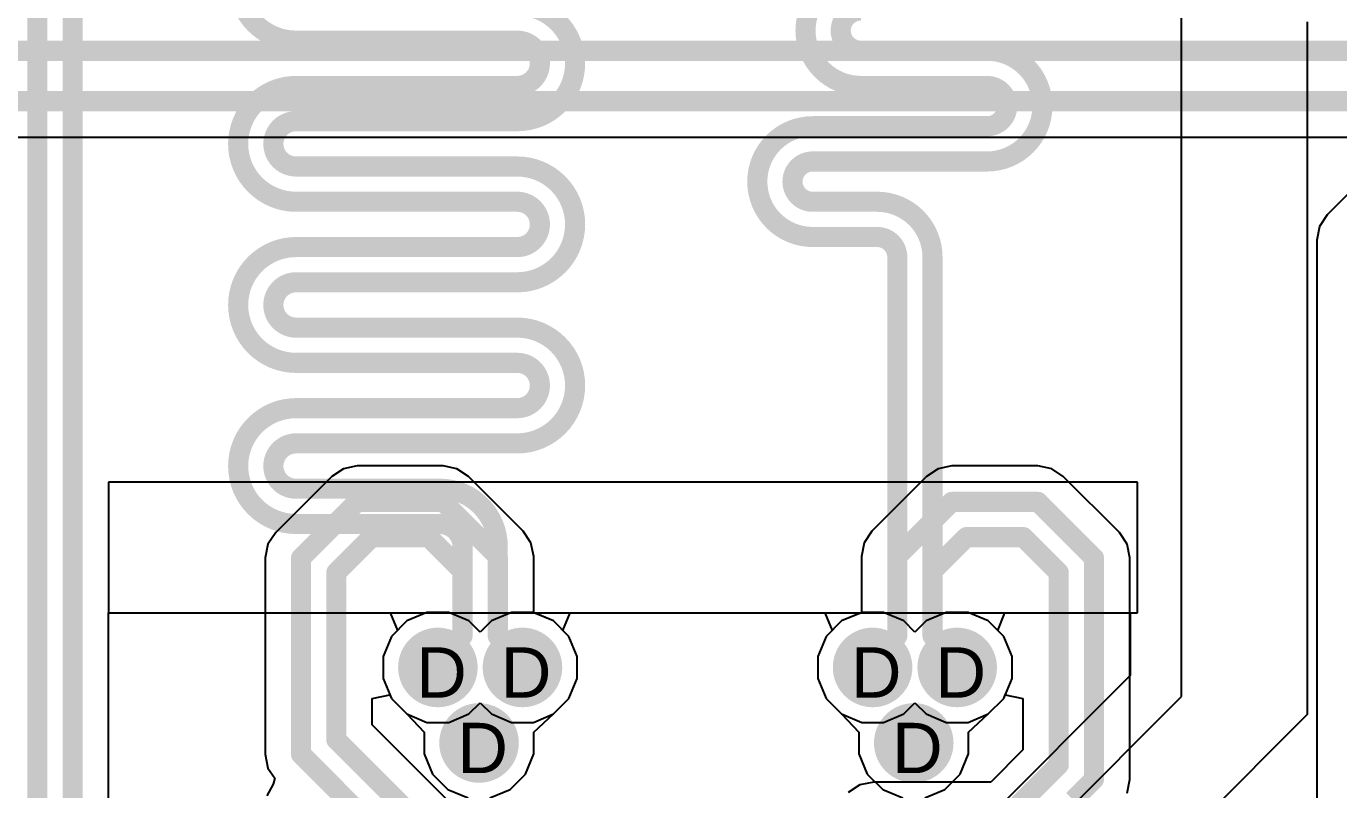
# Model space of a CAD drawing. Header units: inches. Extents: x 0 to 5032, y 0 to 5323.
# Drawn here: x 140.1 to 153.35, y 86.72 to 94.42 of the extents above; entities that cross this region are included whole.
import ezdxf

# ---------------------------------------------------------------- set-up
doc = ezdxf.new("R2010")
doc.units = ezdxf.units.IN
for name, color, linetype in [('Bottom Layer', 5, 'Continuous'), ('Bottom Solder', 6, 'Continuous'), ('Drill Drawing', 1, 'Continuous'), ('Layer 1', 16, 'Continuous'), ('Layer 2', 76, 'Continuous'), ('Top Layer', 1, 'Continuous'), ('Top Solder', 216, 'Continuous'), ('Via Holes', 16, 'Continuous')]:
    doc.layers.add(name, color=color, linetype=linetype)
doc.styles.add('Arial', font='', dxfattribs={"height": 0.2})
doc.styles.get('Arial').set_extended_font_data('Arial')

msp = doc.modelspace()

# ---------------------------------------------------------------- hatches: boundary and pattern name
at = {"layer": 'Bottom Layer'}
h = msp.add_hatch(color=5, dxfattribs=at)
edge = h.paths.add_edge_path()
edge.add_arc((144.25610214, 87.95119569999999), 0.2999994, 0, 360)
h = msp.add_hatch(color=5, dxfattribs=at)
edge = h.paths.add_edge_path()
edge.add_arc((145.11010094, 87.95119569999999), 0.2999994, 0, 360)
h = msp.add_hatch(color=5, dxfattribs=at)
edge = h.paths.add_edge_path()
edge.add_arc((148.645626, 87.95119824), 0.2999994, 0, 360)
h = msp.add_hatch(color=5, dxfattribs=at)
edge = h.paths.add_edge_path()
edge.add_arc((149.4996248, 87.95119824), 0.2999994, 0, 360)
h = msp.add_hatch(color=5, dxfattribs=at)
edge = h.paths.add_edge_path()
edge.add_arc((144.67170202, 87.1891957), 0.2999994, 0, 360)
h = msp.add_hatch(color=5, dxfattribs=at)
edge = h.paths.add_edge_path()
edge.add_arc((149.06122588, 87.18919824), 0.2999994, 0, 360)
at = {"layer": 'Bottom Solder'}
h = msp.add_hatch(color=6, dxfattribs=at)
edge = h.paths.add_edge_path()
edge.add_arc((144.25610214, 87.95119569999999), 0.4015993999999999, 0, 360)
h = msp.add_hatch(color=6, dxfattribs=at)
edge = h.paths.add_edge_path()
edge.add_arc((145.11010094, 87.95119569999999), 0.4015993999999999, 0, 360)
h = msp.add_hatch(color=6, dxfattribs=at)
edge = h.paths.add_edge_path()
edge.add_arc((148.645626, 87.95119824), 0.4015993999999999, 0, 360)
h = msp.add_hatch(color=6, dxfattribs=at)
edge = h.paths.add_edge_path()
edge.add_arc((149.4996248, 87.95119824), 0.4015993999999999, 0, 360)
h = msp.add_hatch(color=6, dxfattribs=at)
edge = h.paths.add_edge_path()
edge.add_arc((144.67170202, 87.1891957), 0.4015993999999999, 0, 360)
h = msp.add_hatch(color=6, dxfattribs=at)
edge = h.paths.add_edge_path()
edge.add_arc((149.06122588, 87.18919824), 0.4015993999999999, 0, 360)
at = {"layer": 'Layer 1'}
h = msp.add_hatch(color=16, dxfattribs=at)
edge = h.paths.add_edge_path()
edge.add_arc((144.25610214, 87.95119569999999), 0.2999994, 0, 360)
h = msp.add_hatch(color=16, dxfattribs=at)
edge = h.paths.add_edge_path()
edge.add_arc((145.11010094, 87.95119569999999), 0.2999994, 0, 360)
h = msp.add_hatch(color=16, dxfattribs=at)
edge = h.paths.add_edge_path()
edge.add_arc((148.645626, 87.95119824), 0.2999994, 0, 360)
h = msp.add_hatch(color=16, dxfattribs=at)
edge = h.paths.add_edge_path()
edge.add_arc((149.4996248, 87.95119824), 0.2999994, 0, 360)
h = msp.add_hatch(color=16, dxfattribs=at)
edge = h.paths.add_edge_path()
edge.add_arc((144.67170202, 87.1891957), 0.2999994, 0, 360)
h = msp.add_hatch(color=16, dxfattribs=at)
edge = h.paths.add_edge_path()
edge.add_arc((149.06122588, 87.18919824), 0.2999994, 0, 360)
at = {"layer": 'Layer 2'}
h = msp.add_hatch(color=76, dxfattribs=at)
edge = h.paths.add_edge_path()
edge.add_arc((144.25610214, 87.95119569999999), 0.2999994, 0, 360)
h = msp.add_hatch(color=76, dxfattribs=at)
edge = h.paths.add_edge_path()
edge.add_arc((145.11010094, 87.95119569999999), 0.2999994, 0, 360)
h = msp.add_hatch(color=76, dxfattribs=at)
edge = h.paths.add_edge_path()
edge.add_arc((148.645626, 87.95119824), 0.2999994, 0, 360)
h = msp.add_hatch(color=76, dxfattribs=at)
edge = h.paths.add_edge_path()
edge.add_arc((149.4996248, 87.95119824), 0.2999994, 0, 360)
h = msp.add_hatch(color=76, dxfattribs=at)
edge = h.paths.add_edge_path()
edge.add_arc((144.67170202, 87.1891957), 0.2999994, 0, 360)
h = msp.add_hatch(color=76, dxfattribs=at)
edge = h.paths.add_edge_path()
edge.add_arc((149.06122588, 87.18919824), 0.2999994, 0, 360)
at = {"layer": 'Top Layer'}
h = msp.add_hatch(color=1, dxfattribs=at)
edge = h.paths.add_edge_path()
edge.add_arc((144.25610214, 87.95119569999999), 0.2999994, 0, 360)
h = msp.add_hatch(color=1, dxfattribs=at)
edge = h.paths.add_edge_path()
edge.add_arc((145.11010094, 87.95119569999999), 0.2999994, 0, 360)
h = msp.add_hatch(color=1, dxfattribs=at)
edge = h.paths.add_edge_path()
edge.add_arc((148.645626, 87.95119824), 0.2999994, 0, 360)
h = msp.add_hatch(color=1, dxfattribs=at)
edge = h.paths.add_edge_path()
edge.add_arc((149.4996248, 87.95119824), 0.2999994, 0, 360)
h = msp.add_hatch(color=1, dxfattribs=at)
edge = h.paths.add_edge_path()
edge.add_arc((144.67170202, 87.1891957), 0.2999994, 0, 360)
h = msp.add_hatch(color=1, dxfattribs=at)
edge = h.paths.add_edge_path()
edge.add_arc((149.06122588, 87.18919824), 0.2999994, 0, 360)
at = {"layer": 'Top Solder'}
h = msp.add_hatch(color=216, dxfattribs=at)
edge = h.paths.add_edge_path()
edge.add_arc((144.25610214, 87.95119569999999), 0.4015993999999999, 0, 360)
h = msp.add_hatch(color=216, dxfattribs=at)
edge = h.paths.add_edge_path()
edge.add_arc((145.11010094, 87.95119569999999), 0.4015993999999999, 0, 360)
h = msp.add_hatch(color=216, dxfattribs=at)
edge = h.paths.add_edge_path()
edge.add_arc((148.645626, 87.95119824), 0.4015993999999999, 0, 360)
h = msp.add_hatch(color=216, dxfattribs=at)
edge = h.paths.add_edge_path()
edge.add_arc((149.4996248, 87.95119824), 0.4015993999999999, 0, 360)
h = msp.add_hatch(color=216, dxfattribs=at)
edge = h.paths.add_edge_path()
edge.add_arc((144.67170202, 87.1891957), 0.4015993999999999, 0, 360)
h = msp.add_hatch(color=216, dxfattribs=at)
edge = h.paths.add_edge_path()
edge.add_arc((149.06122588, 87.18919824), 0.4015993999999999, 0, 360)
at = {"layer": 'Via Holes'}
h = msp.add_hatch(color=7, dxfattribs=at)
edge = h.paths.add_edge_path()
edge.add_arc((144.25610214, 87.95119569999999), 0.1499997, 0, 360)
h = msp.add_hatch(color=7, dxfattribs=at)
edge = h.paths.add_edge_path()
edge.add_arc((145.11010094, 87.95119569999999), 0.1499997, 0, 360)
h = msp.add_hatch(color=7, dxfattribs=at)
edge = h.paths.add_edge_path()
edge.add_arc((148.645626, 87.95119824), 0.1499997, 0, 360)
h = msp.add_hatch(color=7, dxfattribs=at)
edge = h.paths.add_edge_path()
edge.add_arc((149.4996248, 87.95119824), 0.1499997, 0, 360)
h = msp.add_hatch(color=7, dxfattribs=at)
edge = h.paths.add_edge_path()
edge.add_arc((144.67170202, 87.1891957), 0.1499997, 0, 360)
h = msp.add_hatch(color=7, dxfattribs=at)
edge = h.paths.add_edge_path()
edge.add_arc((149.06122588, 87.18919824), 0.1499997, 0, 360)

# ---------------------------------------------------------------- linework, layer by layer
at = {"layer": 'Bottom Layer'}
for p, q in [((120.73903716, 93.3022899), (153.7872972, 93.3022899)), ((153.85533872, 93.13802301999999), (153.2358251, 92.51851194)), ((153.2358251, 92.51851194), (153.15723242, 92.40088453999999)), ((153.15723242, 92.40088453999999), (153.12963024, 92.26213703999998)), ((153.12963024, 92.26213703999998), (153.12963278, 92.26212434)), ((153.12963278, 92.26212434), (153.12963278, 82.03723495999999)), ((143.18421452, 89.87803208), (142.6186505, 89.3124706)), ((143.1842196, 89.87803969999999), (143.18421452, 89.87803208)), ((143.301847, 89.95663237999999), (143.1842196, 89.87803969999999)), ((143.4405945, 89.98423455999999), (143.301847, 89.95663237999999)), ((143.4406072, 89.98423202), (143.4405945, 89.98423455999999)), ((144.31006698, 89.98423202), (143.4406072, 89.98423202)), ((144.31007968, 89.98423455999999), (144.31006698, 89.98423202)), ((144.44882718, 89.95663237999999), (144.31007968, 89.98423455999999)), ((144.56645458, 89.87803969999999), (144.44882718, 89.95663237999999)), ((145.11727644, 89.32721783999999), (144.56645458, 89.87803969999999)), ((149.18927236, 89.87804224), (148.6384505, 89.32722038)), ((149.30689976, 89.95663492), (149.18927236, 89.87804224)), ((149.44564726, 89.98423709999999), (149.30689976, 89.95663492)), ((149.44565996, 89.98423455999999), (149.44564726, 89.98423709999999)), ((150.31511974, 89.98423455999999), (149.44565996, 89.98423455999999)), ((150.31513244, 89.98423709999999), (150.31511974, 89.98423455999999)), ((150.45387994, 89.95663492), (150.31513244, 89.98423709999999)), ((150.57150734, 89.87804224), (150.45387994, 89.95663492)), ((151.13706882, 89.31247822), (150.57150734, 89.87804224)), ((145.19586912, 89.20959044), (145.11727644, 89.32721783999999)), ((148.6384505, 89.32722038), (148.55985782, 89.20959298)), ((142.54005782, 89.1948432), (142.51245564, 89.0560957)), ((142.6186505, 89.3124706), (142.54005782, 89.1948432)), ((145.2234713, 89.07084293999999), (145.19586912, 89.20959044)), ((148.55985782, 89.20959298), (148.53225564, 89.07084548)), ((151.13707644, 89.31247314), (151.13706882, 89.31247822)), ((151.21566912, 89.19484573999999), (151.13707644, 89.31247314)), ((151.2432713, 89.05609824), (151.21566912, 89.19484573999999)), ((145.22346876, 89.07083024), (145.2234713, 89.07084293999999)), ((145.22346876, 88.50388192), (145.22346876, 89.07083024)), ((148.53225564, 89.07084548), (148.53225818, 89.07083278)), ((148.53225818, 89.07083278), (148.53225818, 88.50388446)), ((142.51245564, 89.0560957), (142.51245818, 89.056083)), ((142.51245818, 89.056083), (142.51245818, 87.07465948)), ((151.24326876, 89.05608554), (151.2432713, 89.05609824)), ((151.24326876, 86.82166785999999), (151.24326876, 89.05608554)), ((145.4239154, 88.4208544), (145.22346876, 88.50388192)), ((145.57975964, 88.26501015999999), (145.4239154, 88.4208544)), ((148.33181154, 88.42085694), (148.1759673, 88.2650127)), ((148.53225818, 88.50388446), (148.33181154, 88.42085694)), ((145.66410034, 88.0613936), (145.57975964, 88.26501015999999)), ((148.1759673, 88.2650127), (148.0916266, 88.06139614)), ((145.66410034, 87.8409978), (145.66410034, 88.0613936)), ((148.0916266, 88.06139614), (148.0916266, 87.84100034)), ((145.57975964, 87.63738124), (145.66410034, 87.8409978)), ((148.0916266, 87.84100034), (148.1759673, 87.63738378)), ((143.59319262, 87.63931418), (143.77099262, 87.67468113999999)), ((143.59319262, 87.37212141999998), (143.59319262, 87.63931418)), ((143.77099262, 87.67468113999999), (143.78644344, 87.63738124)), ((143.78644344, 87.63738124), (143.94228768, 87.48153699999999)), ((145.4239154, 87.48153699999999), (145.57975964, 87.63738124)), ((148.1759673, 87.63738378), (148.33181154, 87.48153954)), ((149.81343926, 87.48153954), (149.9692835, 87.63738378)), ((149.9692835, 87.63738378), (149.98473432, 87.67468368)), ((149.98473432, 87.67468368), (150.16253432, 87.63931672)), ((150.16253432, 87.63931672), (150.16253432, 87.1191298)), ((143.94228768, 87.48153699999999), (144.14590424, 87.39719629999999)), ((144.36630004, 87.39719629999999), (144.5699166, 87.48153699999999)), ((144.5699166, 87.48153699999999), (144.68310154, 87.59472194)), ((144.68310154, 87.59472194), (144.79628648, 87.48153699999999)), ((144.79628648, 87.48153699999999), (144.99990304, 87.39719629999999)), ((145.22029884, 87.39719629999999), (145.4239154, 87.48153699999999)), ((148.33181154, 87.48153954), (148.5354281, 87.39719884)), ((148.7558239, 87.39719884), (148.95944046, 87.48153954)), ((148.95944046, 87.48153954), (149.0726254, 87.59472448)), ((149.0726254, 87.59472448), (149.18581034, 87.48153954)), ((149.18581034, 87.48153954), (149.3894269, 87.39719884)), ((149.6098227, 87.39719884), (149.81343926, 87.48153954)), ((144.34693508, 86.61837642), (143.59319262, 87.37212141999998)), ((144.14590424, 87.39719629999999), (144.36630004, 87.39719629999999)), ((144.99990304, 87.39719629999999), (145.22029884, 87.39719629999999)), ((148.5354281, 87.39719884), (148.7558239, 87.39719884)), ((149.3894269, 87.39719884), (149.6098227, 87.39719884)), ((142.51245818, 87.07465948), (142.51245564, 87.07464678)), ((142.51245564, 87.07464678), (142.54005782, 86.93589928)), ((150.16253432, 87.1191298), (149.83826776, 86.79486578)), ((142.54005782, 86.93589928), (142.60852098, 86.83343314)), ((142.60852098, 86.83343314), (142.59440366, 86.77387014)), ((151.21566912, 86.68290765999998), (151.2432713, 86.82165515999999)), ((151.2432713, 86.82165515999999), (151.24326876, 86.82166785999999)), ((142.59440366, 86.77387014), (142.52984194, 86.65563313999999)), ((148.51778526, 86.76726614), (148.4001604, 86.68867345999999)), ((148.6565353, 86.79486832), (148.51778526, 86.76726614)), ((148.656548, 86.79486578), (148.6565353, 86.79486832)), ((149.83826776, 86.79486578), (148.656548, 86.79486578))]:
    msp.add_line(p, q, dxfattribs=at)
for points in [[(120.37843844, 94.17285711999999, 0.2032, 0.2032, 0), (164.9217428, 94.17285711999999, 0.2032, 0.2032, 0)], [(120.58885712, 93.66485712, 0.2032, 0.2032, 0), (165.13216148, 93.66485712, 0.2032, 0.2032, 0)], [(142.8750254, 89.0560957, 0.2032, 0.2032, 0), (143.4405945, 89.62166479999999, 0.2032, 0.2032, 0)], [(143.4405945, 89.62166479999999, 0.2032, 0.2032, 0), (144.31007968, 89.62166479999999, 0.2032, 0.2032, 0)], [(144.31007968, 89.62166479999999, 0.2032, 0.2032, 0), (144.86090154, 89.07084293999999, 0.2032, 0.2032, 0)], [(148.8948254, 89.07084548, 0.2032, 0.2032, 0), (149.44564726, 89.62166734, 0.2032, 0.2032, 0)], [(149.44564726, 89.62166734, 0.2032, 0.2032, 0), (150.31513244, 89.62166734, 0.2032, 0.2032, 0)], [(150.31513244, 89.62166734, 0.2032, 0.2032, 0), (150.88070154, 89.05609824, 0.2032, 0.2032, 0)], [(143.2306254, 88.90880363999999, 0.2032, 0.2032, 0), (143.58788656, 89.2660648, 0.2032, 0.2032, 0)], [(143.58788656, 89.2660648, 0.2032, 0.2032, 0), (144.16278762, 89.2660648, 0.2032, 0.2032, 0)], [(144.16278762, 89.2660648, 0.2032, 0.2032, 0), (144.50530154, 88.92355088, 0.2032, 0.2032, 0)], [(149.2504254, 88.92355341999999, 0.2032, 0.2032, 0), (149.59293932, 89.26606733999999, 0.2032, 0.2032, 0)], [(149.59293932, 89.26606733999999, 0.2032, 0.2032, 0), (150.16784038, 89.26606733999999, 0.2032, 0.2032, 0)], [(150.16784038, 89.26606733999999, 0.2032, 0.2032, 0), (150.52510154, 88.90880618, 0.2032, 0.2032, 0)], [(142.8750254, 87.07464678, 0.2032, 0.2032, 0), (142.8750254, 89.0560957, 0.2032, 0.2032, 0)], [(144.86090154, 88.26862711999999, 0.2032, 0.2032, 0), (144.86090154, 89.07084293999999, 0.2032, 0.2032, 0)], [(148.8948254, 88.26862965999999, 0.2032, 0.2032, 0), (148.8948254, 89.07084548, 0.2032, 0.2032, 0)], [(150.88070154, 86.82165515999999, 0.2032, 0.2032, 0), (150.88070154, 89.05609824, 0.2032, 0.2032, 0)], [(143.2306254, 87.22193883999999, 0.2032, 0.2032, 0), (143.2306254, 88.90880363999999, 0.2032, 0.2032, 0)], [(144.50530154, 88.26862711999999, 0.2032, 0.2032, 0), (144.50530154, 88.92355088, 0.2032, 0.2032, 0)], [(149.2504254, 88.26862965999999, 0.2032, 0.2032, 0), (149.2504254, 88.92355341999999, 0.2032, 0.2032, 0)], [(150.52510154, 86.96894721999999, 0.2032, 0.2032, 0), (150.52510154, 88.90880618, 0.2032, 0.2032, 0)], [(144.25610214, 88.01942772, 0.2032, 0.2032, 0), (144.50530154, 88.26862711999999, 0.2032, 0.2032, 0)], [(144.86090154, 88.26862711999999, 0.2032, 0.2032, 0), (145.11010094, 88.01942772, 0.2032, 0.2032, 0)], [(148.645626, 88.01943026, 0.2032, 0.2032, 0), (148.8948254, 88.26862965999999, 0.2032, 0.2032, 0)], [(149.2504254, 88.26862965999999, 0.2032, 0.2032, 0), (149.4996248, 88.01943026, 0.2032, 0.2032, 0)], [(144.25610214, 87.95119569999999, 0.2032, 0.2032, 0), (144.25610214, 88.01942772, 0.2032, 0.2032, 0)], [(145.11010094, 87.95119569999999, 0.2032, 0.2032, 0), (145.11010094, 88.01942772, 0.2032, 0.2032, 0)], [(148.645626, 87.95119824, 0.2032, 0.2032, 0), (148.645626, 88.01943026, 0.2032, 0.2032, 0)], [(149.4996248, 87.95119824, 0.2032, 0.2032, 0), (149.4996248, 88.01943026, 0.2032, 0.2032, 0)], [(143.2306254, 87.22193883999999, 0.2032, 0.2032, 0), (144.19675504, 86.25580919999999, 0.2032, 0.2032, 0)], [(142.8750254, 87.07464678, 0.2032, 0.2032, 0), (144.04946298, 85.90020919999999, 0.2032, 0.2032, 0)], [(149.98845288, 86.43230109999999, 0.2032, 0.2032, 0), (150.525099, 86.96894721999999, 0.2032, 0.2032, 0)], [(150.525099, 86.96894721999999, 0.2032, 0.2032, 0), (150.52510154, 86.96894721999999, 0.2032, 0.2032, 0)], [(150.6723936, 86.61334722, 0.2032, 0.2032, 0), (150.88070154, 86.82165515999999, 0.2032, 0.2032, 0)]]:
    msp.add_lwpolyline(points, format="xyseb", dxfattribs=at)
for points in [[(143.3897945, 89.62166479999999, 0.1016, 0.1016, 1), (143.4913945, 89.62166479999999, 0.1016, 0.1016, 1)], [(143.3897945, 89.62166479999999, 0.1016, 0.1016, 1), (143.4913945, 89.62166479999999, 0.1016, 0.1016, 1)], [(144.25927968, 89.62166479999999, 0.1016, 0.1016, 1), (144.36087968, 89.62166479999999, 0.1016, 0.1016, 1)], [(144.25927968, 89.62166479999999, 0.1016, 0.1016, 1), (144.36087968, 89.62166479999999, 0.1016, 0.1016, 1)], [(149.39484726, 89.62166734, 0.1016, 0.1016, 1), (149.49644726, 89.62166734, 0.1016, 0.1016, 1)], [(149.39484726, 89.62166734, 0.1016, 0.1016, 1), (149.49644726, 89.62166734, 0.1016, 0.1016, 1)], [(150.26433244, 89.62166734, 0.1016, 0.1016, 1), (150.36593244, 89.62166734, 0.1016, 0.1016, 1)], [(150.26433244, 89.62166734, 0.1016, 0.1016, 1), (150.36593244, 89.62166734, 0.1016, 0.1016, 1)], [(143.53708656, 89.2660648, 0.1016, 0.1016, 1), (143.63868656, 89.2660648, 0.1016, 0.1016, 1)], [(143.53708656, 89.2660648, 0.1016, 0.1016, 1), (143.63868656, 89.2660648, 0.1016, 0.1016, 1)], [(144.11198762, 89.2660648, 0.1016, 0.1016, 1), (144.21358762, 89.2660648, 0.1016, 0.1016, 1)], [(144.11198762, 89.2660648, 0.1016, 0.1016, 1), (144.21358762, 89.2660648, 0.1016, 0.1016, 1)], [(149.54213932, 89.26606733999999, 0.1016, 0.1016, 1), (149.64373932, 89.26606733999999, 0.1016, 0.1016, 1)], [(149.54213932, 89.26606733999999, 0.1016, 0.1016, 1), (149.64373932, 89.26606733999999, 0.1016, 0.1016, 1)], [(150.11704038, 89.26606733999999, 0.1016, 0.1016, 1), (150.21864038, 89.26606733999999, 0.1016, 0.1016, 1)], [(150.11704038, 89.26606733999999, 0.1016, 0.1016, 1), (150.21864038, 89.26606733999999, 0.1016, 0.1016, 1)], [(142.8242254, 89.0560957, 0.1016, 0.1016, 1), (142.9258254, 89.0560957, 0.1016, 0.1016, 1)], [(142.8242254, 89.0560957, 0.1016, 0.1016, 1), (142.9258254, 89.0560957, 0.1016, 0.1016, 1)], [(144.81010154, 89.07084293999999, 0.1016, 0.1016, 1), (144.91170154, 89.07084293999999, 0.1016, 0.1016, 1)], [(144.81010154, 89.07084293999999, 0.1016, 0.1016, 1), (144.91170154, 89.07084293999999, 0.1016, 0.1016, 1)], [(148.8440254, 89.07084548, 0.1016, 0.1016, 1), (148.9456254, 89.07084548, 0.1016, 0.1016, 1)], [(148.8440254, 89.07084548, 0.1016, 0.1016, 1), (148.9456254, 89.07084548, 0.1016, 0.1016, 1)], [(150.82990154, 89.05609824, 0.1016, 0.1016, 1), (150.93150154, 89.05609824, 0.1016, 0.1016, 1)], [(150.82990154, 89.05609824, 0.1016, 0.1016, 1), (150.93150154, 89.05609824, 0.1016, 0.1016, 1)], [(143.1798254, 88.90880363999999, 0.1016, 0.1016, 1), (143.2814254, 88.90880363999999, 0.1016, 0.1016, 1)], [(143.1798254, 88.90880363999999, 0.1016, 0.1016, 1), (143.2814254, 88.90880363999999, 0.1016, 0.1016, 1)], [(144.45450154, 88.92355088, 0.1016, 0.1016, 1), (144.55610154, 88.92355088, 0.1016, 0.1016, 1)], [(144.45450154, 88.92355088, 0.1016, 0.1016, 1), (144.55610154, 88.92355088, 0.1016, 0.1016, 1)], [(149.1996254, 88.92355341999999, 0.1016, 0.1016, 1), (149.3012254, 88.92355341999999, 0.1016, 0.1016, 1)], [(149.1996254, 88.92355341999999, 0.1016, 0.1016, 1), (149.3012254, 88.92355341999999, 0.1016, 0.1016, 1)], [(150.47430154, 88.90880618, 0.1016, 0.1016, 1), (150.57590154, 88.90880618, 0.1016, 0.1016, 1)], [(150.47430154, 88.90880618, 0.1016, 0.1016, 1), (150.57590154, 88.90880618, 0.1016, 0.1016, 1)], [(144.45450154, 88.26862711999999, 0.1016, 0.1016, 1), (144.55610154, 88.26862711999999, 0.1016, 0.1016, 1)], [(144.45450154, 88.26862711999999, 0.1016, 0.1016, 1), (144.55610154, 88.26862711999999, 0.1016, 0.1016, 1)], [(144.81010154, 88.26862711999999, 0.1016, 0.1016, 1), (144.91170154, 88.26862711999999, 0.1016, 0.1016, 1)], [(144.81010154, 88.26862711999999, 0.1016, 0.1016, 1), (144.91170154, 88.26862711999999, 0.1016, 0.1016, 1)], [(148.8440254, 88.26862965999999, 0.1016, 0.1016, 1), (148.9456254, 88.26862965999999, 0.1016, 0.1016, 1)], [(148.8440254, 88.26862965999999, 0.1016, 0.1016, 1), (148.9456254, 88.26862965999999, 0.1016, 0.1016, 1)], [(149.1996254, 88.26862965999999, 0.1016, 0.1016, 1), (149.3012254, 88.26862965999999, 0.1016, 0.1016, 1)], [(149.1996254, 88.26862965999999, 0.1016, 0.1016, 1), (149.3012254, 88.26862965999999, 0.1016, 0.1016, 1)], [(144.20530214, 88.01942772, 0.1016, 0.1016, 1), (144.30690214, 88.01942772, 0.1016, 0.1016, 1)], [(144.20530214, 88.01942772, 0.1016, 0.1016, 1), (144.30690214, 88.01942772, 0.1016, 0.1016, 1)], [(144.20530214, 87.95119569999999, 0.1016, 0.1016, 1), (144.30690214, 87.95119569999999, 0.1016, 0.1016, 1)], [(145.05930094, 88.01942772, 0.1016, 0.1016, 1), (145.16090094, 88.01942772, 0.1016, 0.1016, 1)], [(145.05930094, 88.01942772, 0.1016, 0.1016, 1), (145.16090094, 88.01942772, 0.1016, 0.1016, 1)], [(145.05930094, 87.95119569999999, 0.1016, 0.1016, 1), (145.16090094, 87.95119569999999, 0.1016, 0.1016, 1)], [(148.594826, 88.01943026, 0.1016, 0.1016, 1), (148.696426, 88.01943026, 0.1016, 0.1016, 1)], [(148.594826, 88.01943026, 0.1016, 0.1016, 1), (148.696426, 88.01943026, 0.1016, 0.1016, 1)], [(148.594826, 87.95119824, 0.1016, 0.1016, 1), (148.696426, 87.95119824, 0.1016, 0.1016, 1)], [(149.4488248, 88.01943026, 0.1016, 0.1016, 1), (149.5504248, 88.01943026, 0.1016, 0.1016, 1)], [(149.4488248, 88.01943026, 0.1016, 0.1016, 1), (149.5504248, 88.01943026, 0.1016, 0.1016, 1)], [(149.4488248, 87.95119824, 0.1016, 0.1016, 1), (149.5504248, 87.95119824, 0.1016, 0.1016, 1)], [(143.1798254, 87.22193883999999, 0.1016, 0.1016, 1), (143.2814254, 87.22193883999999, 0.1016, 0.1016, 1)], [(143.1798254, 87.22193883999999, 0.1016, 0.1016, 1), (143.2814254, 87.22193883999999, 0.1016, 0.1016, 1)], [(142.8242254, 87.07464678, 0.1016, 0.1016, 1), (142.9258254, 87.07464678, 0.1016, 0.1016, 1)], [(142.8242254, 87.07464678, 0.1016, 0.1016, 1), (142.9258254, 87.07464678, 0.1016, 0.1016, 1)], [(150.474299, 86.96894721999999, 0.1016, 0.1016, 1), (150.575899, 86.96894721999999, 0.1016, 0.1016, 1)], [(150.474299, 86.96894721999999, 0.1016, 0.1016, 1), (150.575899, 86.96894721999999, 0.1016, 0.1016, 1)], [(150.47430154, 86.96894721999999, 0.1016, 0.1016, 1), (150.57590154, 86.96894721999999, 0.1016, 0.1016, 1)], [(150.47430154, 86.96894721999999, 0.1016, 0.1016, 1), (150.57590154, 86.96894721999999, 0.1016, 0.1016, 1)], [(150.82990154, 86.82165515999999, 0.1016, 0.1016, 1), (150.93150154, 86.82165515999999, 0.1016, 0.1016, 1)], [(150.82990154, 86.82165515999999, 0.1016, 0.1016, 1), (150.93150154, 86.82165515999999, 0.1016, 0.1016, 1)]]:
    msp.add_lwpolyline(points, format="xyseb", close=True, dxfattribs=at)
at = {"layer": 'Layer 1'}
for p, q in [((143.94228768, 88.4208544), (143.78644344, 88.26501015999999)), ((144.14590424, 88.5051951), (143.94228768, 88.4208544)), ((144.36630004, 88.5051951), (144.14590424, 88.5051951)), ((144.5699166, 88.4208544), (144.36630004, 88.5051951)), ((144.68310154, 88.30766946), (144.5699166, 88.4208544)), ((144.79628648, 88.4208544), (144.68310154, 88.30766946)), ((144.99990304, 88.5051951), (144.79628648, 88.4208544)), ((145.22029884, 88.5051951), (144.99990304, 88.5051951)), ((145.4239154, 88.4208544), (145.22029884, 88.5051951)), ((145.57975964, 88.26501015999999), (145.4239154, 88.4208544)), ((148.33181154, 88.42085694), (148.1759673, 88.2650127)), ((148.5354281, 88.50519763999999), (148.33181154, 88.42085694)), ((148.7558239, 88.50519763999999), (148.5354281, 88.50519763999999)), ((148.95944046, 88.42085694), (148.7558239, 88.50519763999999)), ((149.0726254, 88.307672), (148.95944046, 88.42085694)), ((149.18581034, 88.42085694), (149.0726254, 88.307672)), ((149.3894269, 88.50519763999999), (149.18581034, 88.42085694)), ((149.6098227, 88.50519763999999), (149.3894269, 88.50519763999999)), ((149.81343926, 88.42085694), (149.6098227, 88.50519763999999)), ((149.9692835, 88.2650127), (149.81343926, 88.42085694)), ((143.78644344, 88.26501015999999), (143.70210274, 88.0613936)), ((145.66410034, 88.0613936), (145.57975964, 88.26501015999999)), ((148.1759673, 88.2650127), (148.0916266, 88.06139614)), ((150.0536242, 88.06139614), (149.9692835, 88.2650127)), ((143.70210274, 88.0613936), (143.70210274, 87.8409978)), ((145.66410034, 87.8409978), (145.66410034, 88.0613936)), ((148.0916266, 88.06139614), (148.0916266, 87.84100034)), ((150.0536242, 87.84100034), (150.0536242, 88.06139614)), ((143.70210274, 87.8409978), (143.78644344, 87.63738124)), ((145.57975964, 87.63738124), (145.66410034, 87.8409978)), ((148.0916266, 87.84100034), (148.1759673, 87.63738378)), ((149.9692835, 87.63738378), (150.0536242, 87.84100034)), ((143.78644344, 87.63738124), (143.94228768, 87.48153699999999)), ((145.4239154, 87.48153699999999), (145.57975964, 87.63738124)), ((148.1759673, 87.63738378), (148.33181154, 87.48153954)), ((149.81343926, 87.48153954), (149.9692835, 87.63738378)), ((143.94228768, 87.48153699999999), (144.14590424, 87.39719629999999)), ((144.36630004, 87.39719629999999), (144.5699166, 87.48153699999999)), ((144.5699166, 87.48153699999999), (144.68310154, 87.59472194)), ((144.68310154, 87.59472194), (144.79628648, 87.48153699999999)), ((144.79628648, 87.48153699999999), (144.99990304, 87.39719629999999)), ((145.22029884, 87.39719629999999), (145.4239154, 87.48153699999999)), ((148.33181154, 87.48153954), (148.5354281, 87.39719884)), ((148.7558239, 87.39719884), (148.95944046, 87.48153954)), ((148.95944046, 87.48153954), (149.0726254, 87.59472448)), ((149.0726254, 87.59472448), (149.18581034, 87.48153954)), ((149.18581034, 87.48153954), (149.3894269, 87.39719884)), ((149.6098227, 87.39719884), (149.81343926, 87.48153954)), ((144.14590424, 87.39719629999999), (144.36630004, 87.39719629999999)), ((144.99990304, 87.39719629999999), (145.22029884, 87.39719629999999)), ((148.5354281, 87.39719884), (148.7558239, 87.39719884)), ((149.3894269, 87.39719884), (149.6098227, 87.39719884))]:
    msp.add_line(p, q, dxfattribs=at)
at = {"layer": 'Layer 2'}
for p, q in [((143.94228768, 88.4208544), (143.78644344, 88.26501015999999)), ((144.14590424, 88.5051951), (143.94228768, 88.4208544)), ((144.36630004, 88.5051951), (144.14590424, 88.5051951)), ((144.5699166, 88.4208544), (144.36630004, 88.5051951)), ((144.68310154, 88.30766946), (144.5699166, 88.4208544)), ((144.79628648, 88.4208544), (144.68310154, 88.30766946)), ((144.99990304, 88.5051951), (144.79628648, 88.4208544)), ((145.22029884, 88.5051951), (144.99990304, 88.5051951)), ((145.4239154, 88.4208544), (145.22029884, 88.5051951)), ((145.57975964, 88.26501015999999), (145.4239154, 88.4208544)), ((148.33181154, 88.42085694), (148.1759673, 88.2650127)), ((148.5354281, 88.50519763999999), (148.33181154, 88.42085694)), ((148.7558239, 88.50519763999999), (148.5354281, 88.50519763999999)), ((148.95944046, 88.42085694), (148.7558239, 88.50519763999999)), ((149.0726254, 88.307672), (148.95944046, 88.42085694)), ((149.18581034, 88.42085694), (149.0726254, 88.307672)), ((149.3894269, 88.50519763999999), (149.18581034, 88.42085694)), ((149.6098227, 88.50519763999999), (149.3894269, 88.50519763999999)), ((149.81343926, 88.42085694), (149.6098227, 88.50519763999999)), ((149.9692835, 88.2650127), (149.81343926, 88.42085694)), ((143.78644344, 88.26501015999999), (143.70210274, 88.0613936)), ((145.66410034, 88.0613936), (145.57975964, 88.26501015999999)), ((148.1759673, 88.2650127), (148.0916266, 88.06139614)), ((150.0536242, 88.06139614), (149.9692835, 88.2650127)), ((143.70210274, 88.0613936), (143.70210274, 87.8409978)), ((145.66410034, 87.8409978), (145.66410034, 88.0613936)), ((148.0916266, 88.06139614), (148.0916266, 87.84100034)), ((150.0536242, 87.84100034), (150.0536242, 88.06139614)), ((143.70210274, 87.8409978), (143.78644344, 87.63738124)), ((145.57975964, 87.63738124), (145.66410034, 87.8409978)), ((148.0916266, 87.84100034), (148.1759673, 87.63738378)), ((149.9692835, 87.63738378), (150.0536242, 87.84100034)), ((143.78644344, 87.63738124), (143.94228514, 87.48153954)), ((145.42391794, 87.48153954), (145.57975964, 87.63738124)), ((148.1759673, 87.63738378), (148.331809, 87.48154208)), ((149.8134418, 87.48154208), (149.9692835, 87.63738378)), ((143.94228514, 87.48153954), (144.11770262, 87.29939105999999)), ((145.22570142, 87.29939105999999), (145.42391794, 87.48153954)), ((148.331809, 87.48154208), (148.50722648, 87.29939359999999)), ((149.61522528, 87.29939359999999), (149.8134418, 87.48154208)), ((144.11770262, 87.29939105999999), (144.11770262, 87.0789978)), ((145.22570142, 87.0789978), (145.22570142, 87.29939105999999)), ((148.50722648, 87.29939359999999), (148.50722648, 87.07900034)), ((149.61522528, 87.07900034), (149.61522528, 87.29939359999999)), ((144.11770262, 87.0789978), (144.20204332, 86.87538124)), ((145.14136072, 86.87538124), (145.22570142, 87.0789978)), ((148.50722648, 87.07900034), (148.59156718, 86.87538377999999)), ((149.53088458, 86.87538377999999), (149.61522528, 87.07900034)), ((144.20204332, 86.87538124), (144.35788756, 86.719537)), ((144.98551648, 86.719537), (145.14136072, 86.87538124)), ((148.59156718, 86.87538377999999), (148.74741142, 86.71953953999999)), ((149.37504034, 86.71953953999999), (149.53088458, 86.87538377999999)), ((144.35788756, 86.719537), (144.56150412, 86.63519629999999)), ((144.78189992, 86.63519629999999), (144.98551648, 86.719537)), ((148.74741142, 86.71953953999999), (148.95102798, 86.63519883999999)), ((149.17142378, 86.63519883999999), (149.37504034, 86.71953953999999))]:
    msp.add_line(p, q, dxfattribs=at)
at = {"layer": 'Top Layer'}
for p, q in [((151.7650254, 87.65644648), (151.76502286, 94.9734194)), ((153.0350254, 94.46541939999999), (153.0350254, 87.4775238)), ((140.93056396, 89.82118688), (140.9305665, 88.50323167999998)), ((151.32023076, 89.82118688), (140.93056396, 89.82118688)), ((151.32023076, 88.50323167999998), (151.32023076, 89.82118688)), ((140.9305665, 88.50323167999998), (151.32023076, 88.50323167999998)), ((140.9305665, 85.66841134), (140.9305665, 88.50323167999998)), ((140.9305665, 88.50323167999998), (143.77321512, 88.50323167999998)), ((143.77321512, 88.50323167999998), (143.84686496, 88.32543168)), ((145.51933812, 88.32543168), (145.59298796, 88.50323167999998)), ((145.59298796, 88.50323167999998), (148.16273644, 88.50323167999998)), ((148.16273644, 88.50323167999998), (148.23638628, 88.32543168)), ((149.90886452, 88.32543168), (149.98251436, 88.50323167999998)), ((149.98251436, 88.50323167999998), (151.24707368, 88.50323167999998)), ((151.24707368, 88.50323167999998), (151.24707368, 87.87099011999999)), ((143.78644344, 88.26501015999999), (143.70210274, 88.0613936)), ((143.84686496, 88.32543168), (143.78644344, 88.26501015999999)), ((145.57975964, 88.26501015999999), (145.51933812, 88.32543168)), ((145.66410034, 88.0613936), (145.57975964, 88.26501015999999)), ((148.1759673, 88.2650127), (148.0916266, 88.06139614)), ((148.23638628, 88.32543168), (148.1759673, 88.2650127)), ((149.9692835, 88.2650127), (149.90886452, 88.32543168)), ((150.0536242, 88.06139614), (149.9692835, 88.2650127)), ((143.70210274, 88.0613936), (143.70210274, 87.8409978)), ((145.66410034, 87.8409978), (145.66410034, 88.0613936)), ((148.0916266, 88.06139614), (148.0916266, 87.84100034)), ((150.0536242, 87.84100034), (150.0536242, 88.06139614)), ((151.24707368, 87.87099011999999), (148.75176498, 85.37568141999999)), ((143.70210274, 87.8409978), (143.78644344, 87.63738124)), ((145.57975964, 87.63738124), (145.66410034, 87.8409978)), ((148.0916266, 87.84100034), (148.1759673, 87.63738378)), ((149.9692835, 87.63738378), (150.0536242, 87.84100034)), ((143.78644344, 87.63738124), (143.94228768, 87.48153699999999)), ((145.4239154, 87.48153699999999), (145.57975964, 87.63738124)), ((148.1759673, 87.63738378), (148.33181154, 87.48153954)), ((149.11801266, 85.00943374), (151.7650254, 87.65644648)), ((149.81343926, 87.48153954), (149.9692835, 87.63738378)), ((143.94228768, 87.48153699999999), (144.14590424, 87.39719629999999)), ((144.36630004, 87.39719629999999), (144.5699166, 87.48153699999999)), ((144.5699166, 87.48153699999999), (144.68310154, 87.59472194)), ((144.68310154, 87.59472194), (144.79628648, 87.48153699999999)), ((144.79628648, 87.48153699999999), (144.99990304, 87.39719629999999)), ((145.22029884, 87.39719629999999), (145.4239154, 87.48153699999999)), ((148.33181154, 87.48153954), (148.5354281, 87.39719884)), ((148.7558239, 87.39719884), (148.95944046, 87.48153954)), ((148.95944046, 87.48153954), (149.0726254, 87.59472448)), ((149.0726254, 87.59472448), (149.18581034, 87.48153954)), ((149.18581034, 87.48153954), (149.3894269, 87.39719884)), ((149.6098227, 87.39719884), (149.81343926, 87.48153954)), ((153.0350254, 87.4775238), (149.8767132, 84.31921159999999)), ((144.14590424, 87.39719629999999), (144.36630004, 87.39719629999999)), ((144.99990304, 87.39719629999999), (145.22029884, 87.39719629999999)), ((148.5354281, 87.39719884), (148.7558239, 87.39719884)), ((149.3894269, 87.39719884), (149.6098227, 87.39719884))]:
    msp.add_line(p, q, dxfattribs=at)
for points in [[(140.56799928, 81.71639232, 0.2032, 0.2032, 0), (140.56799928, 111.19219316, 0.2032, 0.2032, 0)], [(140.21239928, 81.56910026, 0.2032, 0.2032, 0), (140.21239928, 111.0449011, 0.2032, 0.2032, 0)], [(142.82368946, 94.27579569999999, 0.2032, 0.2032, -0.9999999999999999), (142.82368946, 95.4441957, 0.2032, 0.2032, 0)], [(148.52705626, 93.8185957, 0.2032, 0.2032, -0.9999999999999999), (148.52705626, 94.9361957, 0.2032, 0.2032, 0)], [(145.05757628, 94.6313957, 0.2032, 0.2032, -0.9999999999999999), (145.05757628, 93.4629957, 0.2032, 0.2032, 0)], [(148.52705626, 94.1741957, 0.2032, 0.2032, -0.9999999999999999), (148.52705626, 94.58059569999999, 0.2032, 0.2032, 0)], [(142.82368946, 94.27579569999999, 0.2032, 0.2032, 0), (145.05757628, 94.27579569999999, 0.2032, 0.2032, 0)], [(145.05757628, 94.27579569999999, 0.2032, 0.2032, -0.9999999999999999), (145.05757628, 93.8185957, 0.2032, 0.2032, 0)], [(148.52705626, 94.1741957, 0.2032, 0.2032, 0), (149.80144538, 94.1741957, 0.2032, 0.2032, 0)], [(149.80144538, 94.1741957, 0.2032, 0.2032, -0.9999999999999999), (149.80144538, 93.05659569999999, 0.2032, 0.2032, 0)], [(142.82368946, 92.6501957, 0.2032, 0.2032, -0.9999999999999999), (142.82368946, 93.8185957, 0.2032, 0.2032, 0)], [(142.82368946, 93.8185957, 0.2032, 0.2032, 0), (145.05757628, 93.8185957, 0.2032, 0.2032, 0)], [(148.52705626, 93.8185957, 0.2032, 0.2032, 0), (149.80144538, 93.8185957, 0.2032, 0.2032, 0)], [(149.80144538, 93.8185957, 0.2032, 0.2032, -0.9999999999999999), (149.80144538, 93.4121957, 0.2032, 0.2032, 0)], [(142.82368946, 93.0057957, 0.2032, 0.2032, -0.9999999999999999), (142.82368946, 93.4629957, 0.2032, 0.2032, 0)], [(142.82368946, 93.4629957, 0.2032, 0.2032, 0), (145.05757628, 93.4629957, 0.2032, 0.2032, 0)], [(148.04010778, 92.2945957, 0.2032, 0.2032, -0.9999999999999999), (148.04010778, 93.4121957, 0.2032, 0.2032, 0)], [(148.04010778, 93.4121957, 0.2032, 0.2032, 0), (149.80144538, 93.4121957, 0.2032, 0.2032, 0)], [(142.82368946, 93.0057957, 0.2032, 0.2032, 0), (145.05757628, 93.0057957, 0.2032, 0.2032, 0)], [(145.05757628, 93.0057957, 0.2032, 0.2032, -0.9999999999999999), (145.05757628, 91.83739569999999, 0.2032, 0.2032, 0)], [(148.04010778, 92.6501957, 0.2032, 0.2032, -0.9999999999999999), (148.04010778, 93.05659569999999, 0.2032, 0.2032, 0)], [(148.04010778, 93.05659569999999, 0.2032, 0.2032, 0), (149.80144538, 93.05659569999999, 0.2032, 0.2032, 0)], [(142.82368946, 92.6501957, 0.2032, 0.2032, 0), (145.05757628, 92.6501957, 0.2032, 0.2032, 0)], [(145.05757628, 92.6501957, 0.2032, 0.2032, -0.9999999999999999), (145.05757628, 92.1929957, 0.2032, 0.2032, 0)], [(148.04010778, 92.6501957, 0.2032, 0.2032, 0), (148.6916254, 92.6501957, 0.2032, 0.2032, 0)], [(148.6916254, 92.6501957, 0.2032, 0.2032, -0.4142135623730951), (149.2504254, 92.09139569999999, 0.2032, 0.2032, 0)], [(148.04010778, 92.2945957, 0.2032, 0.2032, 0), (148.6916254, 92.2945957, 0.2032, 0.2032, 0)], [(148.6916254, 92.2945957, 0.2032, 0.2032, -0.4142135623730951), (148.8948254, 92.09139569999999, 0.2032, 0.2032, 0)], [(142.82368946, 91.02459569999999, 0.2032, 0.2032, -0.9999999999999999), (142.82368946, 92.1929957, 0.2032, 0.2032, 0)], [(142.82368946, 92.1929957, 0.2032, 0.2032, 0), (145.05757628, 92.1929957, 0.2032, 0.2032, 0)], [(148.8948254, 91.811983, 0.2032, 0.2032, 0), (148.8948254, 92.09139569999999, 0.2032, 0.2032, 0)], [(149.2504254, 91.811983, 0.2032, 0.2032, 0), (149.2504254, 92.09139569999999, 0.2032, 0.2032, 0)], [(142.82368946, 91.3801957, 0.2032, 0.2032, -0.9999999999999999), (142.82368946, 91.83739569999999, 0.2032, 0.2032, 0)], [(142.82368946, 91.83739569999999, 0.2032, 0.2032, 0), (145.05757628, 91.83739569999999, 0.2032, 0.2032, 0)], [(148.8948254, 88.26862965999999, 0.2032, 0.2032, 0), (148.8948254, 91.811983, 0.2032, 0.2032, 0)], [(149.2504254, 88.26862965999999, 0.2032, 0.2032, 0), (149.2504254, 91.811983, 0.2032, 0.2032, 0)], [(142.82368946, 91.3801957, 0.2032, 0.2032, 0), (145.05757628, 91.3801957, 0.2032, 0.2032, 0)], [(145.05757628, 91.3801957, 0.2032, 0.2032, -0.9999999999999999), (145.05757628, 90.2117957, 0.2032, 0.2032, 0)], [(142.82368946, 91.02459569999999, 0.2032, 0.2032, 0), (145.05757628, 91.02459569999999, 0.2032, 0.2032, 0)], [(145.05757628, 91.02459569999999, 0.2032, 0.2032, -0.9999999999999999), (145.05757628, 90.56739569999999, 0.2032, 0.2032, 0)], [(142.82368946, 89.3989957, 0.2032, 0.2032, -0.9999999999999999), (142.82368946, 90.56739569999999, 0.2032, 0.2032, 0)], [(142.82368946, 90.56739569999999, 0.2032, 0.2032, 0), (145.05757628, 90.56739569999999, 0.2032, 0.2032, 0)], [(142.82368946, 89.7545957, 0.2032, 0.2032, -0.9999999999999999), (142.82368946, 90.2117957, 0.2032, 0.2032, 0)], [(142.82368946, 90.2117957, 0.2032, 0.2032, 0), (145.05757628, 90.2117957, 0.2032, 0.2032, 0)], [(142.82368946, 89.7545957, 0.2032, 0.2032, 0), (144.27636372, 89.7545957, 0.2032, 0.2032, 0)], [(144.27636372, 89.7545957, 0.2032, 0.2032, -0.4142135623730951), (144.86056372, 89.17039569999999, 0.2032, 0.2032, 0)], [(142.82368946, 89.3989957, 0.2032, 0.2032, 0), (144.27636372, 89.3989957, 0.2032, 0.2032, 0)], [(144.27636372, 89.3989957, 0.2032, 0.2032, -0.4142135623730951), (144.50496372, 89.17039569999999, 0.2032, 0.2032, 0)], [(144.50496372, 88.89098299999999, 0.2032, 0.2032, 0), (144.50496372, 89.17039569999999, 0.2032, 0.2032, 0)], [(144.86056372, 88.89098299999999, 0.2032, 0.2032, 0), (144.86056372, 89.17039569999999, 0.2032, 0.2032, 0)], [(144.50496372, 88.26862711999999, 0.2032, 0.2032, 0), (144.50496372, 88.89098299999999, 0.2032, 0.2032, 0)], [(144.86056372, 88.26862711999999, 0.2032, 0.2032, 0), (144.86056372, 88.89098299999999, 0.2032, 0.2032, 0)], [(144.25610214, 88.01976554, 0.2032, 0.2032, 0), (144.50496372, 88.26862711999999, 0.2032, 0.2032, 0)], [(144.86056372, 88.26862711999999, 0.2032, 0.2032, 0), (145.11010094, 88.0190899, 0.2032, 0.2032, 0)], [(148.645626, 88.01943026, 0.2032, 0.2032, 0), (148.8948254, 88.26862965999999, 0.2032, 0.2032, 0)], [(149.2504254, 88.26862965999999, 0.2032, 0.2032, 0), (149.4996248, 88.01943026, 0.2032, 0.2032, 0)], [(144.25610214, 87.95119569999999, 0.2032, 0.2032, 0), (144.25610214, 88.01976554, 0.2032, 0.2032, 0)], [(145.11010094, 87.95119569999999, 0.2032, 0.2032, 0), (145.11010094, 88.0190899, 0.2032, 0.2032, 0)], [(148.645626, 87.95119824, 0.2032, 0.2032, 0), (148.645626, 88.01943026, 0.2032, 0.2032, 0)], [(149.4996248, 87.95119824, 0.2032, 0.2032, 0), (149.4996248, 88.01943026, 0.2032, 0.2032, 0)]]:
    msp.add_lwpolyline(points, format="xyseb", dxfattribs=at)
for points in [[(142.77288946, 94.27579569999999, 0.1016, 0.1016, 1), (142.87448946, 94.27579569999999, 0.1016, 0.1016, 1)], [(142.77288946, 94.27579569999999, 0.1016, 0.1016, 1), (142.87448946, 94.27579569999999, 0.1016, 0.1016, 1)], [(145.00677628, 94.27579569999999, 0.1016, 0.1016, 1), (145.10837628, 94.27579569999999, 0.1016, 0.1016, 1)], [(145.00677628, 94.27579569999999, 0.1016, 0.1016, 1), (145.10837628, 94.27579569999999, 0.1016, 0.1016, 1)], [(148.47625626, 94.1741957, 0.1016, 0.1016, 1), (148.57785626, 94.1741957, 0.1016, 0.1016, 1)], [(148.47625626, 94.1741957, 0.1016, 0.1016, 1), (148.57785626, 94.1741957, 0.1016, 0.1016, 1)], [(149.75064538, 94.1741957, 0.1016, 0.1016, 1), (149.85224538, 94.1741957, 0.1016, 0.1016, 1)], [(149.75064538, 94.1741957, 0.1016, 0.1016, 1), (149.85224538, 94.1741957, 0.1016, 0.1016, 1)], [(142.77288946, 93.8185957, 0.1016, 0.1016, 1), (142.87448946, 93.8185957, 0.1016, 0.1016, 1)], [(142.77288946, 93.8185957, 0.1016, 0.1016, 1), (142.87448946, 93.8185957, 0.1016, 0.1016, 1)], [(145.00677628, 93.8185957, 0.1016, 0.1016, 1), (145.10837628, 93.8185957, 0.1016, 0.1016, 1)], [(145.00677628, 93.8185957, 0.1016, 0.1016, 1), (145.10837628, 93.8185957, 0.1016, 0.1016, 1)], [(148.47625626, 93.8185957, 0.1016, 0.1016, 1), (148.57785626, 93.8185957, 0.1016, 0.1016, 1)], [(148.47625626, 93.8185957, 0.1016, 0.1016, 1), (148.57785626, 93.8185957, 0.1016, 0.1016, 1)], [(149.75064538, 93.8185957, 0.1016, 0.1016, 1), (149.85224538, 93.8185957, 0.1016, 0.1016, 1)], [(149.75064538, 93.8185957, 0.1016, 0.1016, 1), (149.85224538, 93.8185957, 0.1016, 0.1016, 1)], [(142.77288946, 93.4629957, 0.1016, 0.1016, 1), (142.87448946, 93.4629957, 0.1016, 0.1016, 1)], [(142.77288946, 93.4629957, 0.1016, 0.1016, 1), (142.87448946, 93.4629957, 0.1016, 0.1016, 1)], [(145.00677628, 93.4629957, 0.1016, 0.1016, 1), (145.10837628, 93.4629957, 0.1016, 0.1016, 1)], [(145.00677628, 93.4629957, 0.1016, 0.1016, 1), (145.10837628, 93.4629957, 0.1016, 0.1016, 1)], [(147.98930778, 93.4121957, 0.1016, 0.1016, 1), (148.09090778, 93.4121957, 0.1016, 0.1016, 1)], [(147.98930778, 93.4121957, 0.1016, 0.1016, 1), (148.09090778, 93.4121957, 0.1016, 0.1016, 1)], [(149.75064538, 93.4121957, 0.1016, 0.1016, 1), (149.85224538, 93.4121957, 0.1016, 0.1016, 1)], [(149.75064538, 93.4121957, 0.1016, 0.1016, 1), (149.85224538, 93.4121957, 0.1016, 0.1016, 1)], [(142.77288946, 93.0057957, 0.1016, 0.1016, 1), (142.87448946, 93.0057957, 0.1016, 0.1016, 1)], [(142.77288946, 93.0057957, 0.1016, 0.1016, 1), (142.87448946, 93.0057957, 0.1016, 0.1016, 1)], [(145.00677628, 93.0057957, 0.1016, 0.1016, 1), (145.10837628, 93.0057957, 0.1016, 0.1016, 1)], [(145.00677628, 93.0057957, 0.1016, 0.1016, 1), (145.10837628, 93.0057957, 0.1016, 0.1016, 1)], [(147.98930778, 93.05659569999999, 0.1016, 0.1016, 1), (148.09090778, 93.05659569999999, 0.1016, 0.1016, 1)], [(147.98930778, 93.05659569999999, 0.1016, 0.1016, 1), (148.09090778, 93.05659569999999, 0.1016, 0.1016, 1)], [(149.75064538, 93.05659569999999, 0.1016, 0.1016, 1), (149.85224538, 93.05659569999999, 0.1016, 0.1016, 1)], [(149.75064538, 93.05659569999999, 0.1016, 0.1016, 1), (149.85224538, 93.05659569999999, 0.1016, 0.1016, 1)], [(142.77288946, 92.6501957, 0.1016, 0.1016, 1), (142.87448946, 92.6501957, 0.1016, 0.1016, 1)], [(142.77288946, 92.6501957, 0.1016, 0.1016, 1), (142.87448946, 92.6501957, 0.1016, 0.1016, 1)], [(145.00677628, 92.6501957, 0.1016, 0.1016, 1), (145.10837628, 92.6501957, 0.1016, 0.1016, 1)], [(145.00677628, 92.6501957, 0.1016, 0.1016, 1), (145.10837628, 92.6501957, 0.1016, 0.1016, 1)], [(147.98930778, 92.6501957, 0.1016, 0.1016, 1), (148.09090778, 92.6501957, 0.1016, 0.1016, 1)], [(147.98930778, 92.6501957, 0.1016, 0.1016, 1), (148.09090778, 92.6501957, 0.1016, 0.1016, 1)], [(148.6408254, 92.6501957, 0.1016, 0.1016, 1), (148.7424254, 92.6501957, 0.1016, 0.1016, 1)], [(148.6408254, 92.6501957, 0.1016, 0.1016, 1), (148.7424254, 92.6501957, 0.1016, 0.1016, 1)], [(147.98930778, 92.2945957, 0.1016, 0.1016, 1), (148.09090778, 92.2945957, 0.1016, 0.1016, 1)], [(147.98930778, 92.2945957, 0.1016, 0.1016, 1), (148.09090778, 92.2945957, 0.1016, 0.1016, 1)], [(148.6408254, 92.2945957, 0.1016, 0.1016, 1), (148.7424254, 92.2945957, 0.1016, 0.1016, 1)], [(148.6408254, 92.2945957, 0.1016, 0.1016, 1), (148.7424254, 92.2945957, 0.1016, 0.1016, 1)], [(142.77288946, 92.1929957, 0.1016, 0.1016, 1), (142.87448946, 92.1929957, 0.1016, 0.1016, 1)], [(142.77288946, 92.1929957, 0.1016, 0.1016, 1), (142.87448946, 92.1929957, 0.1016, 0.1016, 1)], [(145.00677628, 92.1929957, 0.1016, 0.1016, 1), (145.10837628, 92.1929957, 0.1016, 0.1016, 1)], [(145.00677628, 92.1929957, 0.1016, 0.1016, 1), (145.10837628, 92.1929957, 0.1016, 0.1016, 1)], [(148.8440254, 92.09139569999999, 0.1016, 0.1016, 1), (148.9456254, 92.09139569999999, 0.1016, 0.1016, 1)], [(148.8440254, 92.09139569999999, 0.1016, 0.1016, 1), (148.9456254, 92.09139569999999, 0.1016, 0.1016, 1)], [(149.1996254, 92.09139569999999, 0.1016, 0.1016, 1), (149.3012254, 92.09139569999999, 0.1016, 0.1016, 1)], [(149.1996254, 92.09139569999999, 0.1016, 0.1016, 1), (149.3012254, 92.09139569999999, 0.1016, 0.1016, 1)], [(142.77288946, 91.83739569999999, 0.1016, 0.1016, 1), (142.87448946, 91.83739569999999, 0.1016, 0.1016, 1)], [(142.77288946, 91.83739569999999, 0.1016, 0.1016, 1), (142.87448946, 91.83739569999999, 0.1016, 0.1016, 1)], [(145.00677628, 91.83739569999999, 0.1016, 0.1016, 1), (145.10837628, 91.83739569999999, 0.1016, 0.1016, 1)], [(145.00677628, 91.83739569999999, 0.1016, 0.1016, 1), (145.10837628, 91.83739569999999, 0.1016, 0.1016, 1)], [(148.8440254, 91.811983, 0.1016, 0.1016, 1), (148.9456254, 91.811983, 0.1016, 0.1016, 1)], [(148.8440254, 91.811983, 0.1016, 0.1016, 1), (148.9456254, 91.811983, 0.1016, 0.1016, 1)], [(149.1996254, 91.811983, 0.1016, 0.1016, 1), (149.3012254, 91.811983, 0.1016, 0.1016, 1)], [(149.1996254, 91.811983, 0.1016, 0.1016, 1), (149.3012254, 91.811983, 0.1016, 0.1016, 1)], [(142.77288946, 91.3801957, 0.1016, 0.1016, 1), (142.87448946, 91.3801957, 0.1016, 0.1016, 1)], [(142.77288946, 91.3801957, 0.1016, 0.1016, 1), (142.87448946, 91.3801957, 0.1016, 0.1016, 1)], [(145.00677628, 91.3801957, 0.1016, 0.1016, 1), (145.10837628, 91.3801957, 0.1016, 0.1016, 1)], [(145.00677628, 91.3801957, 0.1016, 0.1016, 1), (145.10837628, 91.3801957, 0.1016, 0.1016, 1)], [(142.77288946, 91.02459569999999, 0.1016, 0.1016, 1), (142.87448946, 91.02459569999999, 0.1016, 0.1016, 1)], [(142.77288946, 91.02459569999999, 0.1016, 0.1016, 1), (142.87448946, 91.02459569999999, 0.1016, 0.1016, 1)], [(145.00677628, 91.02459569999999, 0.1016, 0.1016, 1), (145.10837628, 91.02459569999999, 0.1016, 0.1016, 1)], [(145.00677628, 91.02459569999999, 0.1016, 0.1016, 1), (145.10837628, 91.02459569999999, 0.1016, 0.1016, 1)], [(142.77288946, 90.56739569999999, 0.1016, 0.1016, 1), (142.87448946, 90.56739569999999, 0.1016, 0.1016, 1)], [(142.77288946, 90.56739569999999, 0.1016, 0.1016, 1), (142.87448946, 90.56739569999999, 0.1016, 0.1016, 1)], [(145.00677628, 90.56739569999999, 0.1016, 0.1016, 1), (145.10837628, 90.56739569999999, 0.1016, 0.1016, 1)], [(145.00677628, 90.56739569999999, 0.1016, 0.1016, 1), (145.10837628, 90.56739569999999, 0.1016, 0.1016, 1)], [(142.77288946, 90.2117957, 0.1016, 0.1016, 1), (142.87448946, 90.2117957, 0.1016, 0.1016, 1)], [(142.77288946, 90.2117957, 0.1016, 0.1016, 1), (142.87448946, 90.2117957, 0.1016, 0.1016, 1)], [(145.00677628, 90.2117957, 0.1016, 0.1016, 1), (145.10837628, 90.2117957, 0.1016, 0.1016, 1)], [(145.00677628, 90.2117957, 0.1016, 0.1016, 1), (145.10837628, 90.2117957, 0.1016, 0.1016, 1)], [(142.77288946, 89.7545957, 0.1016, 0.1016, 1), (142.87448946, 89.7545957, 0.1016, 0.1016, 1)], [(142.77288946, 89.7545957, 0.1016, 0.1016, 1), (142.87448946, 89.7545957, 0.1016, 0.1016, 1)], [(144.22556372, 89.7545957, 0.1016, 0.1016, 1), (144.32716372, 89.7545957, 0.1016, 0.1016, 1)], [(144.22556372, 89.7545957, 0.1016, 0.1016, 1), (144.32716372, 89.7545957, 0.1016, 0.1016, 1)], [(142.77288946, 89.3989957, 0.1016, 0.1016, 1), (142.87448946, 89.3989957, 0.1016, 0.1016, 1)], [(142.77288946, 89.3989957, 0.1016, 0.1016, 1), (142.87448946, 89.3989957, 0.1016, 0.1016, 1)], [(144.22556372, 89.3989957, 0.1016, 0.1016, 1), (144.32716372, 89.3989957, 0.1016, 0.1016, 1)], [(144.22556372, 89.3989957, 0.1016, 0.1016, 1), (144.32716372, 89.3989957, 0.1016, 0.1016, 1)], [(144.45416372, 89.17039569999999, 0.1016, 0.1016, 1), (144.55576372, 89.17039569999999, 0.1016, 0.1016, 1)], [(144.45416372, 89.17039569999999, 0.1016, 0.1016, 1), (144.55576372, 89.17039569999999, 0.1016, 0.1016, 1)], [(144.80976372, 89.17039569999999, 0.1016, 0.1016, 1), (144.91136372, 89.17039569999999, 0.1016, 0.1016, 1)], [(144.80976372, 89.17039569999999, 0.1016, 0.1016, 1), (144.91136372, 89.17039569999999, 0.1016, 0.1016, 1)], [(144.45416372, 88.89098299999999, 0.1016, 0.1016, 1), (144.55576372, 88.89098299999999, 0.1016, 0.1016, 1)], [(144.45416372, 88.89098299999999, 0.1016, 0.1016, 1), (144.55576372, 88.89098299999999, 0.1016, 0.1016, 1)], [(144.80976372, 88.89098299999999, 0.1016, 0.1016, 1), (144.91136372, 88.89098299999999, 0.1016, 0.1016, 1)], [(144.80976372, 88.89098299999999, 0.1016, 0.1016, 1), (144.91136372, 88.89098299999999, 0.1016, 0.1016, 1)], [(144.45416372, 88.26862711999999, 0.1016, 0.1016, 1), (144.55576372, 88.26862711999999, 0.1016, 0.1016, 1)], [(144.45416372, 88.26862711999999, 0.1016, 0.1016, 1), (144.55576372, 88.26862711999999, 0.1016, 0.1016, 1)], [(144.80976372, 88.26862711999999, 0.1016, 0.1016, 1), (144.91136372, 88.26862711999999, 0.1016, 0.1016, 1)], [(144.80976372, 88.26862711999999, 0.1016, 0.1016, 1), (144.91136372, 88.26862711999999, 0.1016, 0.1016, 1)], [(148.8440254, 88.26862965999999, 0.1016, 0.1016, 1), (148.9456254, 88.26862965999999, 0.1016, 0.1016, 1)], [(148.8440254, 88.26862965999999, 0.1016, 0.1016, 1), (148.9456254, 88.26862965999999, 0.1016, 0.1016, 1)], [(149.1996254, 88.26862965999999, 0.1016, 0.1016, 1), (149.3012254, 88.26862965999999, 0.1016, 0.1016, 1)], [(149.1996254, 88.26862965999999, 0.1016, 0.1016, 1), (149.3012254, 88.26862965999999, 0.1016, 0.1016, 1)], [(144.20530214, 88.01976554, 0.1016, 0.1016, 1), (144.30690214, 88.01976554, 0.1016, 0.1016, 1)], [(144.20530214, 88.01976554, 0.1016, 0.1016, 1), (144.30690214, 88.01976554, 0.1016, 0.1016, 1)], [(144.20530214, 87.95119569999999, 0.1016, 0.1016, 1), (144.30690214, 87.95119569999999, 0.1016, 0.1016, 1)], [(145.05930094, 88.0190899, 0.1016, 0.1016, 1), (145.16090094, 88.0190899, 0.1016, 0.1016, 1)], [(145.05930094, 88.0190899, 0.1016, 0.1016, 1), (145.16090094, 88.0190899, 0.1016, 0.1016, 1)], [(145.05930094, 87.95119569999999, 0.1016, 0.1016, 1), (145.16090094, 87.95119569999999, 0.1016, 0.1016, 1)], [(148.594826, 88.01943026, 0.1016, 0.1016, 1), (148.696426, 88.01943026, 0.1016, 0.1016, 1)], [(148.594826, 88.01943026, 0.1016, 0.1016, 1), (148.696426, 88.01943026, 0.1016, 0.1016, 1)], [(148.594826, 87.95119824, 0.1016, 0.1016, 1), (148.696426, 87.95119824, 0.1016, 0.1016, 1)], [(149.4488248, 88.01943026, 0.1016, 0.1016, 1), (149.5504248, 88.01943026, 0.1016, 0.1016, 1)], [(149.4488248, 88.01943026, 0.1016, 0.1016, 1), (149.5504248, 88.01943026, 0.1016, 0.1016, 1)], [(149.4488248, 87.95119824, 0.1016, 0.1016, 1), (149.5504248, 87.95119824, 0.1016, 0.1016, 1)]]:
    msp.add_lwpolyline(points, format="xyseb", close=True, dxfattribs=at)

# ---------------------------------------------------------------- texts
at = {"layer": 'Drill Drawing', "style": 'Arial'}
for p in [(144.03602384, 87.64647952), (144.89002264, 87.64647952), (148.4255477, 87.64648206), (149.2795465, 87.64648206), (144.45162372, 86.88447952), (148.84114758, 86.88448206)]:
    msp.add_text('D', height=0.508, dxfattribs=at).set_placement(p)

doc.saveas('drawing.dxf')
